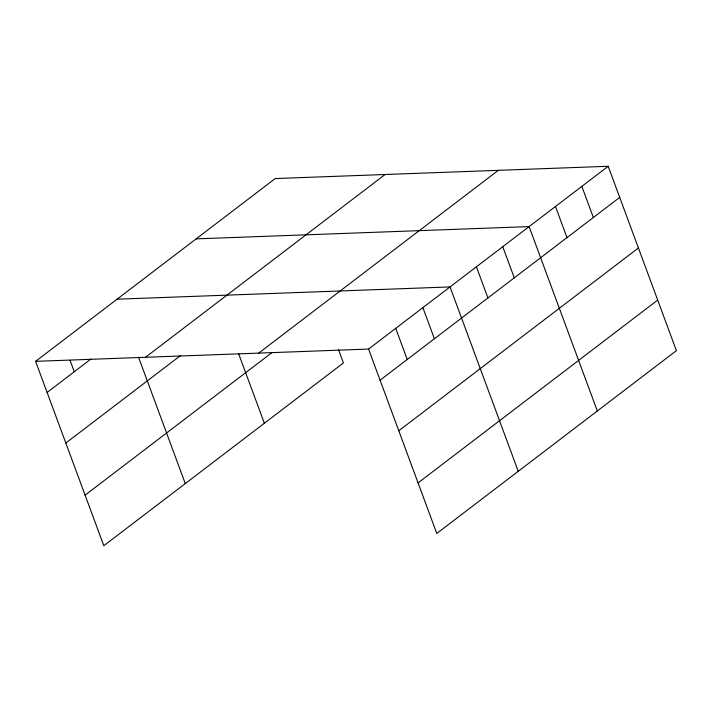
<?xml version="1.0" encoding="UTF-8"?>
<svg xmlns="http://www.w3.org/2000/svg" width="712" height="712" viewBox="0 0 712 712"><rect width="100%" height="100%" fill="white"/><g stroke="black" fill="none" stroke-linecap="round" stroke-linejoin="round"><path stroke-width="1.07" d="M35.6 361.34L275.224 178.552L608.19 166.279L676.4 350.66L436.776 533.448L368.567 349.067L35.6 361.34L103.81 545.721L343.433 362.933L338.467 349.521M47.117 392.463L90.922 359.053M145.479 357.291L385.103 174.502M65.824 443.042L180.688 355.422M258.687 353.116L498.311 170.328M85.102 495.143L272.011 352.573M368.567 349.067L608.19 166.279M380.083 380.199L619.707 197.411M398.791 430.769L638.415 247.981M418.069 482.878L657.692 300.09M196.147 238.867L529.114 226.603L597.323 410.984M117.071 299.191L450.037 286.918L518.247 471.299M581.837 186.384L593.354 217.516M555.476 206.489L566.992 237.621M502.761 246.708L514.278 277.831M476.399 266.813L487.916 297.945M422.883 307.637L434.4 338.761M395.721 328.348L407.237 359.48M238.707 353.926L264.357 423.257M138.52 357.157L185.28 483.573M70.052 360.334L74.27 371.753"/></g></svg>
